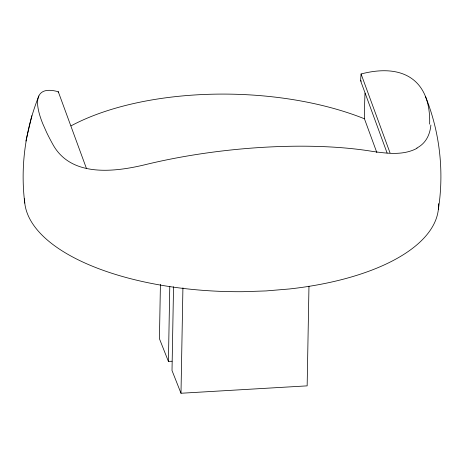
<?xml version="1.0" encoding="UTF-8"?>
<svg xmlns="http://www.w3.org/2000/svg" width="464" height="464" viewBox="0 0 464 464"><rect width="100%" height="100%" fill="white"/><g stroke="black" fill="none" stroke-linecap="round" stroke-linejoin="round"><path stroke-width="0.7" d="M160.422 284.391L159.43 338.714L168.415 361.439L172.022 361.23M168.415 361.439L169.783 286.323M173.536 286.746L172.011 370.527L180.995 393.252L307.151 385.862L308.972 286.189M180.995 393.252L182.92 287.813M429.641 124.132L429.687 122.641A191.133 83.729 -49.3 0 0 361.073 73.979L360.574 80.719L387.109 153.027M86.501 168.623L58.296 91.762L58.232 92.585M438.352 209.374C444.286 171.477 439.82 132.112 425.488 96.524M38.866 95.944C25.271 129.758 20.213 166.912 24.778 203.11M31.848 115.669L25.897 141.073M417.066 148.26C403.297 155.724 386.819 153.433 371.977 151.316A205.97 60.129 -6.2 0 0 145.447 164.627C114.846 172.04 71.294 177.515 53.058 144.768A191.133 40.733 46.8 0 1 46.574 132.315L42.781 123.755A191.133 40.733 46.8 0 1 58.296 91.762M360.574 80.719L361.526 81.084M361.073 73.979L389.998 152.807M365.011 93.189A137.066 21.802 86.6 0 0 364.443 118.778L376.872 152.656M438.55 203.626A207.048 89.656 1.1 0 1 289.321 288.979L266.029 290.928L243.101 291.694A207.048 89.656 1.1 0 1 24.54 198.754M71.056 125.848A208.446 95.978 1.4 0 1 364.443 118.778M430.888 125.007A106.413 50.373 45.9 0 1 416.846 148.004"/></g></svg>
